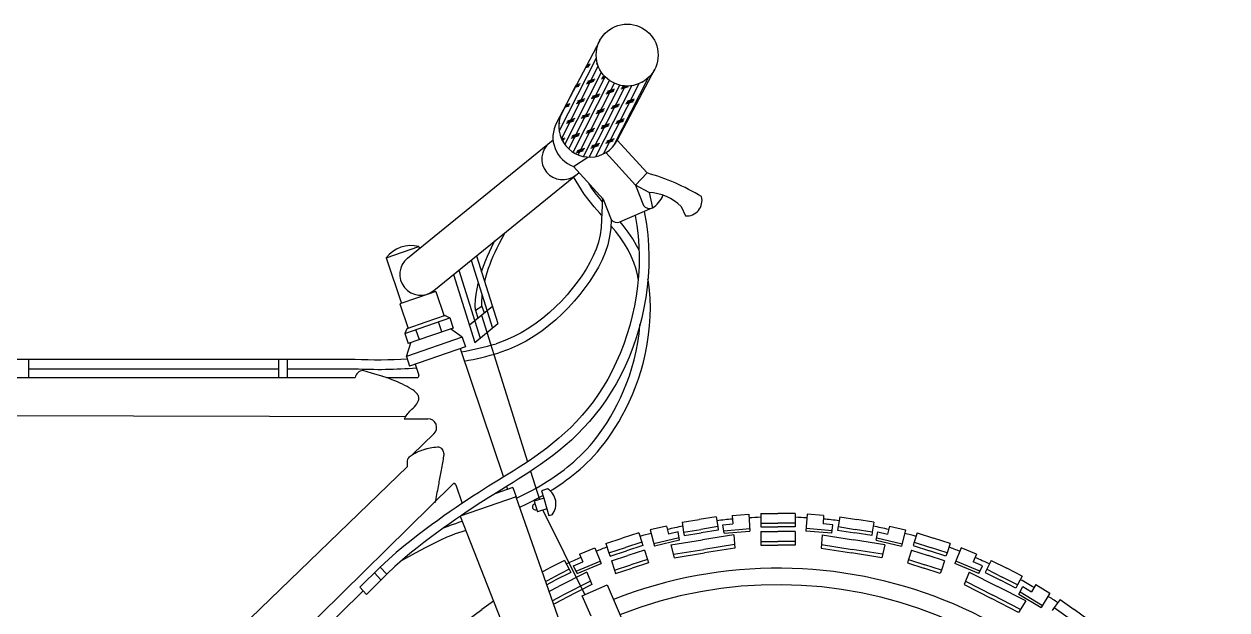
# Model space of a CAD drawing. Header units: millimetres. Extents: x -1371 to 325, y 0 to 965.
# Drawn here: x -486 to 290, y 588 to 965 of the extents above; entities that cross this region are included whole.
import ezdxf

# ---------------------------------------------------------------- set-up
doc = ezdxf.new("R2010")
doc.units = ezdxf.units.MM
doc.layers.add('ceco.net 411', color=7, linetype='Continuous', lineweight=25)

# ---------------------------------------------------------------- blocks, each defined once
blk = doc.blocks.new('*X0')
at = {"color": 0}
for p, q in [((11.4821, 8.7494), (11.4752, 8.7471)), ((11.4838, 8.7557), (11.4789, 8.7541)), ((11.4858, 8.7622), (11.4826, 8.7611)), ((11.2673, 8.2776), (11.4776, 8.6904)), ((11.2802, 8.2342), (11.4887, 8.6434)), ((11.4349, 8.6411), (11.416, 8.635)), ((11.4385, 8.6481), (11.4197, 8.642)), ((11.442, 8.655), (11.4234, 8.649)), ((11.4841, 8.6571), (11.477, 8.6548)), ((11.4826, 8.6624), (11.4805, 8.6617)), ((11.2989, 8.202), (11.5065, 8.6094)), ((11.3212, 8.177), (11.5281, 8.5831)), ((11.4658, 8.564), (11.4238, 8.5503)), ((11.4693, 8.571), (11.4273, 8.5573)), ((11.5317, 8.5796), (11.5043, 8.5707)), ((11.5273, 8.584), (11.5078, 8.5777)), ((11.5231, 8.5884), (11.5114, 8.5846)), ((11.5764, 8.1959), (11.7719, 8.5797)), ((11.2731, 8.3579), (11.3642, 8.5368)), ((11.3464, 8.1577), (11.5528, 8.5626)), ((11.3782, 8.5297), (11.3569, 8.5228)), ((11.3817, 8.5367), (11.3606, 8.5298)), ((11.3853, 8.5436), (11.3643, 8.5368)), ((11.3742, 8.1434), (11.58, 8.5473)), ((11.4046, 8.1342), (11.6099, 8.537)), ((11.4622, 8.557), (11.4202, 8.5434)), ((11.4378, 8.1305), (11.6425, 8.5322)), ((11.4747, 8.134), (11.6785, 8.534)), ((11.5171, 8.1485), (11.7194, 8.5456)), ((11.5736, 8.5003), (11.5316, 8.4866)), ((11.5772, 8.5072), (11.5351, 8.4936)), ((11.5807, 8.5142), (11.5387, 8.5006)), ((11.6577, 8.5276), (11.6157, 8.5139)), ((11.6532, 8.5319), (11.6192, 8.5209)), ((11.6372, 8.5325), (11.6227, 8.5279)), ((11.7417, 8.5549), (11.7337, 8.5523)), ((11.3285, 8.4323), (11.3051, 8.4246)), ((11.4055, 8.4457), (11.3635, 8.432)), ((11.409, 8.4526), (11.367, 8.439)), ((11.4126, 8.4596), (11.3706, 8.4459)), ((11.4896, 8.473), (11.4475, 8.4593)), ((11.4931, 8.4799), (11.4511, 8.4663)), ((11.4967, 8.4869), (11.4546, 8.4732)), ((11.608, 8.4301), (11.566, 8.4165)), ((11.685, 8.4435), (11.643, 8.4299)), ((11.6885, 8.4505), (11.6465, 8.4368)), ((11.6921, 8.4575), (11.6501, 8.4438)), ((11.3214, 8.4183), (11.2977, 8.4106)), ((11.325, 8.4253), (11.3014, 8.4176)), ((11.4328, 8.3616), (11.3908, 8.3479)), ((11.4364, 8.3686), (11.3943, 8.3549)), ((11.4399, 8.3755), (11.3979, 8.3619)), ((11.5169, 8.3889), (11.4748, 8.3753)), ((11.5204, 8.3959), (11.4784, 8.3822)), ((11.524, 8.4028), (11.4819, 8.3892)), ((11.6009, 8.4162), (11.5589, 8.4026)), ((11.6045, 8.4232), (11.5625, 8.4095)), ((11.2682, 8.3139), (11.2652, 8.3129)), ((11.2718, 8.3209), (11.2656, 8.3189)), ((11.3487, 8.3343), (11.3067, 8.3206)), ((11.3523, 8.3412), (11.3103, 8.3276)), ((11.3558, 8.3482), (11.3138, 8.3345)), ((11.4672, 8.2915), (11.4252, 8.2778)), ((11.5442, 8.3048), (11.5022, 8.2912)), ((11.5477, 8.3118), (11.5057, 8.2982)), ((11.5513, 8.3188), (11.5093, 8.3051)), ((11.6283, 8.3322), (11.5862, 8.3185)), ((11.6318, 8.3391), (11.5898, 8.3255)), ((11.6353, 8.3461), (11.5933, 8.3324)), ((11.2991, 8.2368), (11.2816, 8.2312)), ((11.2955, 8.2299), (11.2841, 8.2261)), ((11.3761, 8.2502), (11.334, 8.2366)), ((11.3796, 8.2572), (11.3376, 8.2435)), ((11.3832, 8.2641), (11.3411, 8.2505)), ((11.4601, 8.2775), (11.4181, 8.2639)), ((11.4637, 8.2845), (11.4216, 8.2708)), ((11.575, 8.2277), (11.533, 8.2141)), ((11.5786, 8.2347), (11.5366, 8.2211)), ((11.292, 8.2229), (11.2867, 8.2212)), ((11.4034, 8.1662), (11.3613, 8.1525)), ((11.4069, 8.1731), (11.3649, 8.1595)), ((11.4105, 8.1801), (11.3684, 8.1664)), ((11.4874, 8.1935), (11.4454, 8.1798)), ((11.491, 8.2004), (11.449, 8.1868)), ((11.4945, 8.2074), (11.4525, 8.1937)), ((11.5715, 8.2208), (11.5295, 8.2071))]:
    blk.add_line(p, q, dxfattribs=at)

msp = doc.modelspace()

# ---------------------------------------------------------------- linework, layer by layer
at = {"layer": 'ceco.net 411'}
for p, q in [((-114.93, 954.78), (-142.87, 901.82)), ((-79.6, 936.13), (-103.68, 890.49)), ((-238.96, 814.51), (-145.1, 890.78)), ((-103.68, 890.49), (-84.46, 869.43)), ((-131.88, 873.68), (-122.74, 879.69)), ((-111.08, 882.68), (-91.86, 861.62)), ((-222.03, 793.66), (-128.34, 869.8)), ((-131.88, 873.68), (-112.66, 852.61)), ((-91.86, 861.62), (-84.46, 869.43)), ((-91.86, 861.62), (-86.84, 848.49)), ((-83.15, 856.95), (-91.86, 861.62)), ((-83.15, 856.95), (-81.04, 846.93)), ((-74.21, 855.13), (-74.17, 854.92)), ((-112.66, 852.61), (-107.63, 839.49)), ((-101.93, 837.88), (-81.14, 846.88)), ((-62.45, 847.75), (-59.74, 841.72)), ((-252.85, 814.69), (-231.6, 822.05)), ((-231.6, 822.05), (-231.19, 820.82)), ((-194.43, 816.09), (-180.61, 772.31)), ((-252.85, 814.69), (-242.95, 785.35)), ((-197.9, 813.27), (-184.08, 769.49)), ((-209.31, 804), (-195.49, 760.22)), ((-205.84, 806.82), (-192.02, 763.04)), ((-220.71, 793.06), (-232.55, 788.96)), ((-222.03, 793.66), (-221.7, 792.71)), ((-220.71, 793.06), (-215.37, 777.22)), ((-232.55, 788.96), (-244, 785)), ((-244, 785), (-238.66, 769.16)), ((-240.8, 766), (-211.76, 776.05)), ((-214.65, 777.47), (-227.08, 773.17)), ((-214.65, 777.47), (-211.76, 776.05)), ((-211.76, 776.05), (-209.54, 769.48)), ((-211.76, 776.05), (-209.54, 769.48)), ((-199.06, 771.52), (-184.18, 783.62)), ((-195.2, 780.95), (-190.99, 783.54)), ((-195.2, 780.95), (-193.62, 775.94)), ((-191.32, 777.81), (-161.48, 683.31)), ((-190.99, 783.54), (-189.62, 779.2)), ((-239.38, 768.91), (-240.8, 766)), ((-227.08, 773.17), (-239.38, 768.91)), ((-231.33, 761.94), (-233.59, 768.49)), ((-209.54, 769.48), (-224.07, 764.46)), ((-216.81, 766.97), (-219.07, 773.52)), ((-203.64, 763.49), (-211.35, 768.86)), ((-195.49, 760.22), (-180.61, 772.31)), ((-240.8, 766), (-238.59, 759.43)), ((-240.8, 766), (-238.59, 759.43)), ((-203.64, 763.49), (-239.64, 751.03)), ((-224.07, 764.46), (-238.59, 759.43)), ((-203.64, 763.49), (-201.59, 757.42)), ((-239.64, 751.03), (-236.76, 759.97)), ((-201.59, 757.42), (-237.59, 744.95)), ((-205.07, 756.21), (-177.11, 673.36)), ((-705.48, 749.47), (-272.79, 749.47)), ((-483.55, 749.47), (-483.55, 737.51)), ((-322.24, 749.47), (-322.24, 737.51)), ((-316.66, 749.47), (-316.66, 737.51)), ((-239.64, 751.03), (-237.59, 744.95)), ((-234.11, 746.16), (-231.7, 739.02)), ((-720.91, 737.51), (-272.79, 737.51)), ((-483.55, 743.25), (-322.24, 743.25)), ((-316.66, 743.25), (-272.79, 743.25)), ((-262.28, 740.36), (-267.87, 742.2)), ((-255.58, 738.43), (-262.28, 740.36)), ((-252.61, 737.51), (-232.78, 737.51)), ((-240.37, 712.14), (-727.62, 713.35)), ((-241.15, 710.94), (-225.91, 711.01)), ((-221.95, 701.17), (-236.02, 687.77)), ((-572.85, 358.31), (-238.88, 680.16)), ((-159.54, 677.15), (-153.8, 658.95)), ((-209.78, 668.9), (-547.68, 336.29)), ((-207.89, 668.46), (-203.82, 656.38)), ((-168.93, 660.62), (-204.93, 648.16)), ((-170.98, 666.69), (-182.74, 662.62)), ((-175.08, 667.33), (-174.46, 665.49)), ((-170.98, 666.69), (-168.93, 660.62)), ((-169.21, 661.37), (-124.07, 531.7)), ((-151.13, 659.87), (-157.24, 657.76)), ((-148.68, 665.76), (-152.49, 664.44)), ((-152.49, 664.44), (-151.13, 659.87)), ((-151.13, 659.87), (-149.08, 653)), ((-221.36, 657.51), (-221.16, 657.05)), ((-206.98, 654.24), (-206.98, 654.23)), ((-206.98, 654.23), (-206.98, 654.23)), ((-157.24, 657.76), (-155.19, 650.89)), ((-149.08, 653), (-155.19, 650.89)), ((-151.64, 652.12), (-124.57, 597.58)), ((-149.08, 653), (-147.72, 648.43)), ((-204.93, 648.16), (-155.22, 521.33)), ((-145.67, 649.14), (-147.72, 648.43)), ((-61.84, 644.26), (-50.84, 646)), ((-61.84, 644.26), (-60.85, 637.96)), ((-39.84, 647.74), (-50.84, 646)), ((-39.84, 647.74), (-38.84, 641.44)), ((-29.45, 648.56), (-18.83, 649.4)), ((-29.45, 648.57), (-29.06, 643.21)), ((-18.83, 649.4), (-18.04, 638.52)), ((-11.14, 650), (-11.14, 643.62)), ((-11.14, 650), (0, 650)), ((11.14, 650), (0, 650)), ((11.14, 650), (11.14, 643.62)), ((18.83, 649.4), (18.04, 638.52)), ((29.45, 648.56), (18.83, 649.4)), ((29.45, 648.57), (29.06, 643.21)), ((39.84, 647.74), (38.84, 641.44)), ((39.84, 647.74), (50.84, 646)), ((61.84, 644.26), (50.84, 646)), ((61.84, 644.26), (60.85, 637.96)), ((-89.84, 637.54), (-100.43, 634.09)), ((-89.84, 637.54), (-87.86, 631.47)), ((-71.98, 641.82), (-82.34, 639.34)), ((-82.34, 639.34), (-79.73, 628.75)), ((-71.98, 641.83), (-70.69, 636.62)), ((-64.44, 638.12), (-70.69, 636.62)), ((-63.44, 632.66), (-64.44, 638.12)), ((-60.85, 637.96), (-49.84, 639.7)), ((-60.85, 637.96), (-60.49, 635.71)), ((-60.49, 635.71), (-49.49, 637.45)), ((-38.84, 641.44), (-49.84, 639.7)), ((-38.48, 639.19), (-49.49, 637.45)), ((-38.84, 641.44), (-38.48, 639.19)), ((-35.47, 642.71), (-29.06, 643.21)), ((-34.74, 637.21), (-35.47, 642.71)), ((-34.86, 638.84), (-18.15, 640.16)), ((-34.74, 637.21), (-18.04, 638.52)), ((-11.14, 643.62), (0, 643.62)), ((-11.14, 643.62), (-11.14, 641.34)), ((-11.14, 641.34), (0, 641.34)), ((-11.14, 638.23), (0, 638.23)), ((-11.14, 638.23), (-11.14, 631.85)), ((11.14, 643.62), (0, 643.62)), ((11.14, 641.34), (0, 641.34)), ((11.14, 638.23), (0, 638.23)), ((11.14, 643.62), (11.14, 641.34)), ((11.14, 638.23), (11.14, 631.85)), ((34.74, 637.21), (18.04, 638.52)), ((34.86, 638.84), (18.15, 640.16)), ((35.47, 642.71), (29.06, 643.21)), ((34.74, 637.21), (35.47, 642.71)), ((38.84, 641.44), (38.48, 639.19)), ((38.48, 639.19), (49.49, 637.45)), ((38.84, 641.44), (49.84, 639.7)), ((60.49, 635.71), (49.49, 637.45)), ((60.85, 637.96), (49.84, 639.7)), ((60.85, 637.96), (60.49, 635.71)), ((63.44, 632.66), (64.44, 638.12)), ((64.44, 638.12), (70.69, 636.62)), ((71.98, 641.83), (70.69, 636.62)), ((71.98, 641.82), (82.34, 639.34)), ((82.34, 639.34), (79.73, 628.75)), ((89.84, 637.54), (87.86, 631.47)), ((89.84, 637.54), (100.43, 634.09)), ((-111.03, 630.65), (-100.43, 634.09)), ((-111.03, 630.65), (-109.05, 624.58)), ((-87.86, 631.47), (-98.46, 628.03)), ((-87.16, 629.3), (-97.76, 625.86)), ((-87.86, 631.47), (-87.16, 629.3)), ((-63.83, 634.25), (-80.12, 630.34)), ((-63.44, 632.66), (-79.73, 628.75)), ((-69.01, 629.8), (-48.78, 633.01)), ((-69.01, 629.8), (-66.93, 621.37)), ((-28.55, 636.21), (-48.78, 633.01)), ((-28.09, 629.83), (-47.79, 626.71)), ((-28.55, 636.21), (-27.92, 627.55)), ((-11.14, 631.85), (-11.14, 629.58)), ((-11.14, 631.85), (0, 631.85)), ((-11.14, 629.58), (0, 629.58)), ((11.14, 631.85), (0, 631.85)), ((11.14, 629.58), (0, 629.58)), ((11.14, 631.85), (11.14, 629.58)), ((28.55, 636.21), (27.92, 627.55)), ((28.09, 629.83), (47.79, 626.71)), ((28.55, 636.21), (48.78, 633.01)), ((69.01, 629.8), (48.78, 633.01)), ((63.44, 632.66), (79.73, 628.75)), ((63.83, 634.25), (80.12, 630.34)), ((69.01, 629.8), (66.93, 621.37)), ((87.86, 631.47), (87.16, 629.3)), ((87.16, 629.3), (97.76, 625.86)), ((87.86, 631.47), (98.46, 628.03)), ((111.03, 630.65), (100.43, 634.09)), ((111.03, 630.65), (109.05, 624.58)), ((-128, 623.63), (-125.97, 618.66)), ((-127.99, 623.62), (-118.15, 627.7)), ((-118.15, 627.7), (-114.04, 617.6)), ((-109.05, 624.58), (-98.46, 628.03)), ((-109.05, 624.58), (-108.35, 622.42)), ((-108.35, 622.42), (-97.76, 625.86)), ((-107.39, 619.46), (-96.79, 622.9)), ((-86.2, 626.34), (-96.79, 622.9)), ((-86.2, 626.34), (-84.23, 620.28)), ((-67.48, 623.59), (-47.79, 626.71)), ((-66.93, 621.37), (-47.43, 624.46)), ((-27.92, 627.55), (-47.43, 624.46)), ((27.92, 627.55), (47.43, 624.46)), ((66.93, 621.37), (47.43, 624.46)), ((67.48, 623.59), (47.79, 626.71)), ((86.2, 626.34), (84.23, 620.28)), ((86.2, 626.34), (96.79, 622.9)), ((107.39, 619.46), (96.79, 622.9)), ((108.35, 622.42), (97.76, 625.86)), ((109.05, 624.58), (98.46, 628.03)), ((109.05, 624.58), (108.35, 622.42)), ((118.15, 627.7), (114.04, 617.6)), ((127.99, 623.62), (118.15, 627.7)), ((128, 623.63), (125.97, 618.66)), ((-256.72, 615.25), (-269.65, 602.37)), ((-256.54, 615.42), (-252.34, 610.85)), ((-152.11, 612.25), (-147.55, 614.58)), ((-137.62, 619.63), (-147.55, 614.58)), ((-134.73, 613.95), (-144.65, 608.89)), ((-137.62, 619.63), (-134.73, 613.95)), ((-134.73, 613.95), (-133.69, 611.92)), ((-131.91, 616.2), (-125.97, 618.66)), ((-129.52, 611.19), (-131.91, 616.2)), ((-130.13, 612.71), (-114.65, 619.12)), ((-129.52, 611.19), (-114.04, 617.6)), ((-107.39, 619.46), (-105.42, 613.39)), ((-105.42, 613.39), (-94.82, 616.84)), ((-105.42, 613.39), (-104.71, 611.23)), ((-104.71, 611.23), (-94.12, 614.67)), ((-84.23, 620.28), (-94.82, 616.84)), ((-83.52, 618.11), (-94.12, 614.67)), ((-84.23, 620.28), (-83.52, 618.11)), ((84.23, 620.28), (83.52, 618.11)), ((83.52, 618.11), (94.12, 614.67)), ((84.23, 620.28), (94.82, 616.84)), ((104.71, 611.23), (94.12, 614.67)), ((105.42, 613.39), (94.82, 616.84)), ((105.42, 613.39), (104.71, 611.23)), ((107.39, 619.46), (105.42, 613.39)), ((129.52, 611.19), (114.04, 617.6)), ((130.13, 612.71), (114.65, 619.12)), ((131.91, 616.2), (125.97, 618.66)), ((129.52, 611.19), (131.91, 616.2)), ((134.73, 613.95), (133.69, 611.92)), ((137.62, 619.63), (134.73, 613.95)), ((134.73, 613.95), (144.65, 608.89)), ((137.62, 619.63), (147.55, 614.58)), ((157.47, 609.52), (147.55, 614.58)), ((-252.34, 610.85), (-265.46, 597.79)), ((-260.33, 611.66), (-256.13, 607.08)), ((-149.99, 606.17), (-144.65, 608.89)), ((-149.23, 604), (-143.62, 606.86)), ((-133.69, 611.92), (-143.62, 606.86)), ((-123.33, 612.16), (-141.58, 602.86)), ((-120.91, 606.23), (-138.68, 597.17)), ((-123.33, 612.16), (-120.05, 604.11)), ((123.33, 612.16), (120.05, 604.11)), ((120.91, 606.23), (138.68, 597.17)), ((123.33, 612.16), (141.58, 602.86)), ((133.69, 611.92), (143.62, 606.86)), ((153.54, 601.81), (143.62, 606.86)), ((154.58, 603.84), (144.65, 608.89)), ((157.47, 609.52), (154.58, 603.84)), ((-267.56, 600.08), (-544.28, 327.68)), ((-269.65, 602.37), (-265.46, 597.79)), ((-147.74, 599.72), (-141.58, 602.86)), ((-120.05, 604.11), (-137.65, 595.14)), ((-126.34, 596.79), (-110.18, 603.96)), ((-110.18, 603.96), (-99.91, 579.82)), ((120.05, 604.11), (137.65, 595.14)), ((159.83, 593.56), (141.58, 602.86)), ((154.58, 603.84), (153.54, 601.81)), ((155.41, 598), (158.05, 602.88)), ((155.41, 598), (169.69, 589.25)), ((156.27, 599.39), (170.56, 590.64)), ((158.05, 602.88), (163.53, 599.52)), ((166.36, 604.08), (163.53, 599.52)), ((166.36, 604.07), (175.44, 598.51)), ((175.44, 598.51), (169.69, 589.25)), ((-183.48, 593.42), (-191.03, 587.93)), ((-145.63, 593.63), (-138.68, 597.17)), ((-144.87, 591.46), (-137.65, 595.14)), ((-120.59, 583.83), (-126.34, 596.79)), ((155.24, 586.18), (137.65, 595.14)), ((156.45, 588.12), (138.68, 597.17)), ((159.83, 593.56), (155.24, 586.18)), ((182.02, 594.48), (178.27, 589.32)), ((182.02, 594.48), (191.03, 587.93)), ((-200.04, 581.38), (-191.03, 587.93)), ((178.27, 589.32), (176.93, 587.47)), ((178.27, 589.32), (187.28, 582.77)), ((200.04, 581.38), (191.03, 587.93))]:
    msp.add_line(p, q, dxfattribs=at)
for points in [[(-113.74, 842.16), (-115.01, 843.59), (-118.53, 847.61), (-121.88, 851.66), (-124.93, 855.77), (-131.88, 866.92)], [(-113.38, 851.14), (-113.8, 851.63), (-116.99, 855.49), (-119.8, 859.27), (-122.11, 862.97)], [(-113.29, 853.31), (-114.05, 834.36), (-114.71, 829.53), (-115.8, 824.89), (-117.27, 820.4), (-119.11, 816.02), (-121.29, 811.71), (-123.78, 807.44), (-126.53, 803.21), (-129.51, 799), (-132.68, 794.87), (-136.06, 790.83), (-139.64, 786.89), (-143.42, 783.08), (-147.42, 779.41), (-151.63, 775.89), (-156.05, 772.55), (-160.69, 769.4), (-165.57, 766.47), (-170.73, 763.79), (-176.23, 761.38), (-181.85, 759.35)], [(-92.18, 842.1), (-91.05, 835.47), (-90.23, 828.89), (-89.71, 822.35), (-89.49, 815.84), (-89.56, 809.36), (-89.9, 802.92), (-90.53, 796.51), (-91.41, 790.12), (-92.56, 783.75), (-93.95, 777.43), (-95.58, 771.19), (-97.44, 765.04), (-99.52, 759.01), (-101.8, 753.13), (-104.28, 747.42), (-106.95, 741.9), (-109.79, 736.6), (-112.8, 731.52), (-115.96, 726.65), (-119.26, 722), (-122.69, 717.56), (-126.24, 713.32), (-129.89, 709.29), (-133.64, 705.46), (-137.46, 701.84), (-141.34, 698.4), (-145.24, 695.16), (-149.14, 692.1), (-153, 689.22), (-156.79, 686.51), (-160.49, 683.97), (-164.07, 681.59), (-167.5, 679.36), (-170.81, 677.26), (-174.03, 675.26), (-177.2, 673.31), (-180.34, 671.39), (-183.48, 669.46), (-186.67, 667.49), (-189.92, 665.46), (-193.28, 663.32), (-196.74, 661.08), (-200.29, 658.74), (-203.94, 656.3), (-207.69, 653.75), (-211.54, 651.1), (-215.47, 648.34), (-219.5, 645.49), (-223.61, 642.52), (-227.84, 639.41), (-232.19, 636.11), (-236.69, 632.59), (-241.36, 628.8), (-246.2, 624.7), (-251.26, 620.26), (-256.54, 615.42)], [(-86.32, 844.64), (-84.91, 836.38), (-84.05, 829.52), (-83.51, 822.7), (-83.28, 815.91), (-83.35, 809.16), (-83.71, 802.45), (-84.36, 795.78), (-85.28, 789.14), (-86.47, 782.53), (-87.92, 775.98), (-89.61, 769.51), (-91.54, 763.13), (-93.69, 756.88), (-96.06, 750.77), (-98.64, 744.83), (-101.42, 739.08), (-104.38, 733.55), (-107.52, 728.25), (-110.82, 723.17), (-114.27, 718.31), (-117.85, 713.67), (-121.56, 709.24), (-125.37, 705.04), (-129.28, 701.04), (-133.27, 697.26), (-137.3, 693.69), (-141.34, 690.33), (-145.36, 687.17), (-149.34, 684.2), (-153.23, 681.42), (-157.01, 678.83), (-160.66, 676.4), (-164.15, 674.14), (-167.51, 672.01), (-170.76, 669.98), (-173.95, 668.02), (-179.95, 664.35), (-183.39, 662.22), (-186.61, 660.21), (-189.93, 658.1), (-193.34, 655.89), (-196.86, 653.57), (-200.47, 651.15), (-204.19, 648.63), (-207.99, 646), (-211.9, 643.27), (-215.89, 640.44), (-219.96, 637.5), (-224.13, 634.43), (-228.41, 631.19), (-232.82, 627.74), (-237.4, 624.02), (-242.15, 620), (-247.11, 615.64), (-252.34, 610.85)], [(-107.63, 839.49), (-107.86, 833.81), (-108.6, 828.4), (-109.82, 823.21), (-111.46, 818.22), (-113.48, 813.41), (-115.84, 808.74), (-118.49, 804.19), (-121.4, 799.72), (-124.51, 795.32), (-127.84, 790.99), (-131.38, 786.75), (-135.14, 782.62), (-139.12, 778.61), (-143.33, 774.74), (-147.76, 771.03), (-152.43, 767.5), (-157.35, 764.17), (-162.54, 761.05), (-168.05, 758.19), (-173.92, 755.61), (-180.03, 753.4)], [(-189.18, 799.48), (-188.46, 802.24), (-187.58, 805.23), (-186.66, 808.07), (-185.72, 810.73), (-184.73, 813.29), (-183.68, 815.82), (-182.51, 818.41), (-181.19, 821.15), (-179.68, 824.12), (-177.95, 827.41), (-175.97, 831.09)], [(-90.1, 800.93), (-90.47, 802.93), (-91.58, 807.39), (-92.98, 811.67), (-94.65, 815.8), (-96.63, 819.82), (-98.93, 823.77), (-101.58, 827.68), (-104.6, 831.62), (-107.8, 835.43)], [(-89.62, 819.63), (-91.16, 822.76), (-93.67, 827.08), (-96.54, 831.32), (-99.76, 835.5), (-101.8, 837.94)], [(-191.16, 805.74), (-190.54, 807.63), (-189.55, 810.45), (-188.51, 813.17), (-187.38, 815.87), (-186.14, 818.61), (-184.76, 821.48), (-183.2, 824.54), (-182.59, 825.71)], [(-146.89, 664.45), (-145.29, 665.46), (-143.01, 666.96), (-140.79, 668.46), (-138.62, 670), (-136.44, 671.57), (-134.27, 673.19), (-132.09, 674.88), (-129.9, 676.65), (-127.7, 678.51), (-125.49, 680.49), (-123.27, 682.58), (-121.03, 684.81), (-118.77, 687.19), (-116.5, 689.73), (-114.21, 692.45), (-111.92, 695.35), (-109.61, 698.45), (-107.31, 701.77), (-105, 705.31), (-102.7, 709.09), (-100.41, 713.11), (-98.15, 717.37), (-95.95, 721.87), (-93.83, 726.59), (-91.83, 731.53), (-89.96, 736.68), (-88.25, 742.02), (-86.73, 747.56), (-85.42, 753.27), (-84.33, 759.11), (-83.47, 765.03), (-82.85, 770.98), (-82.46, 776.89), (-82.33, 782.72), (-82.44, 788.41), (-82.82, 793.92), (-83.47, 799.19), (-83.84, 801.19)], [(-195.2, 780.95), (-195.29, 784.19), (-195.1, 787.75), (-194.68, 791.28), (-194.07, 794.77), (-193.31, 798.18), (-193.23, 798.48)], [(-190.99, 783.54), (-191.07, 786.54), (-190.9, 789.64), (-190.78, 790.7)], [(-168.63, 659.72), (-165.15, 661.43), (-161.82, 663.13), (-158.76, 664.74), (-155.95, 666.29), (-153.35, 667.78), (-150.93, 669.24), (-148.65, 670.68), (-146.46, 672.12), (-144.33, 673.57), (-142.22, 675.05), (-140.12, 676.57), (-138.02, 678.13), (-135.94, 679.75), (-133.86, 681.43), (-131.78, 683.2), (-129.69, 685.06), (-127.59, 687.04), (-125.47, 689.15), (-123.34, 691.4), (-121.19, 693.8), (-119.02, 696.37), (-116.84, 699.12), (-114.66, 702.07), (-112.46, 705.23), (-110.26, 708.62), (-108.05, 712.24), (-105.85, 716.1), (-103.68, 720.19), (-101.57, 724.5), (-99.54, 729.03), (-97.62, 733.76), (-95.83, 738.68), (-94.2, 743.79), (-92.75, 749.07), (-91.5, 754.53), (-90.46, 760.13), (-89.63, 765.8), (-89.03, 771.5), (-89.02, 771.78)], [(-166.58, 653.82), (-165.99, 654.11), (-162.38, 655.88), (-158.96, 657.62), (-155.81, 659.28), (-152.9, 660.88), (-151.65, 661.6)], [(-215.66, 640.6), (-212.69, 641.81), (-210.08, 642.77), (-207.84, 643.53), (-205.78, 644.22), (-203.8, 644.88), (-203.66, 644.93)], [(-242.03, 620.1), (-233.77, 624.64), (-226.97, 628.26), (-221.43, 631.08), (-216.96, 633.23), (-213.36, 634.83), (-210.45, 636.02), (-208.01, 636.92), (-205.86, 637.65), (-203.82, 638.33), (-201.82, 639), (-201.4, 639.14)]]:
    msp.add_lwpolyline(points, dxfattribs=at)
for points in [[(-241.15, 710.94, -0.002509), (-240.78, 711.53, -0.006366), (-240.37, 712.14, -0.063439), (-235.4, 717.79, 0.09362), (-232.24, 721.83, 0.10273), (-231.68, 723.85, 0.115449), (-231.99, 725.69, 0.098651), (-233.33, 727.7, 0.061506), (-236.37, 730.07, 0.019584), (-242.24, 733.27, 0.021455), (-247.83, 735.74, 0.007987), (-251.91, 737.27, 0.010837), (-254.96, 738.28, 0.028372), (-255.58, 738.43, 0.015075)], [(-238.56, 685.39, -0.032882), (-236.69, 687.25, -0.055103), (-235.4, 688.15, -0.005924), (-232.75, 689.55, -0.029187), (-232.19, 689.79, -0.002604), (-230.89, 690.27, -0.002732), (-229.64, 690.71, -0.004437), (-228.24, 691.19, -0.003129), (-226.25, 691.83, -0.036041), (-224.46, 692.25, -0.010257), (-219.65, 692.93, -0.028051)], [(-219.65, 692.93, -0.010867), (-218.36, 692.7, -0.134872), (-217.55, 692.3, -0.129568), (-215.94, 689.85, -0.124524), (-215.71, 686.81, -0.001386), (-216.05, 684.88, -0.000289), (-217.72, 675.62, -0.001001), (-219.24, 667.34, -0.000805), (-221.16, 657.05)], [(-238.88, 680.16, -0.047996), (-239.09, 682.92, -0.07197), (-238.79, 684.75, -0.016374), (-238.56, 685.39, -0.135638)]]:
    msp.add_lwpolyline(points, format="xyb", dxfattribs=at)
msp.add_circle((-97.27, 945.46), 19.97, dxfattribs=at)
for centre, radius, start, end in [((-121.45, 899.62), 19.97, 152.18324, 332.18324), ((-125.2, 892.5), 19.97, 152.18324, 250.48431), ((-138.9, 878.52), 13.43, 129.09682, 309.09682), ((-123.22, 731.55), 143.22, 58.91065, 74.29811), ((-84.99, 824.91), 32.09, 45.37646, 86.70785), ((-90.56, 862.06), 17.88, 302.16953, 336.4659), ((-59.02, 851.75), 10.05, 265.86499, 14.14234), ((-83, 851.18), 4.69, 215.00457, 294.7198), ((-103.79, 842.18), 4.69, 215.00457, 294.7198), ((-236.64, 802.21), 20.46, 75.76463, 142.41351), ((-230.5, 804.08), 13.43, 129.09682, 309.09682), ((-257.61, 1033.21), 284.16, 280.8027, 285.46413), ((-257.61, 1033.21), 290.37, 280.97148, 285.4967), ((-257.61, 1033.21), 284.16, 266.93741, 273.71947), ((-257.61, 1033.21), 290.37, 266.93741, 274.7957), ((-266.78, 736.13), 6.17, 100.22424, 167.03702), ((-232.78, 738.65), 1.14, 270, 18.64491), ((-225.89, 705.3), 5.71, 313.59572, 90.2431), ((-208.97, 668.09), 1.14, 18.64491, 134.54865), ((-154.39, 656.15), 11.18, 321.17784, 59.28568), ((-156.45, 654.24), 1.92, 102.53926, 294.02011), ((0, 325), 322.64, 95.20797, 97.02138), ((0, 325), 322.64, 91.97862, 93.31532), ((0, 325), 322.64, 86.68468, 88.02138), ((0, 325), 322.64, 82.97862, 84.79203), ((0, 325), 322.64, 104.68468, 106.02138), ((0, 325), 322.64, 100.97862, 102.79203), ((0, 325), 322.64, 77.20797, 79.02138), ((0, 325), 322.64, 73.97862, 75.31532), ((0, 325), 322.64, 113.20797, 115.02138), ((0, 325), 322.64, 109.97862, 111.31532), ((0, 325), 322.64, 68.68468, 70.02138), ((0, 325), 322.64, 64.97862, 66.79203), ((0, 325), 289.63, 125.97567, 111.49892), ((0, 325), 322.64, 59.20797, 61.02138), ((0, 325), 278.94, 126.54727, 111.4402), ((0, 325), 322.64, 55.97862, 57.31532)]:
    msp.add_arc(centre, radius, start, end, dxfattribs=at)

# ---------------------------------------------------------------- block references
at = {"layer": 'ceco.net 411', "xscale": 114.1801990721432, "yscale": 114.1801990721432, "zscale": 114.1801990721373}
msp.add_blockref('*X0', (-1427.67, -48.7), dxfattribs=at)

doc.saveas('drawing.dxf')
